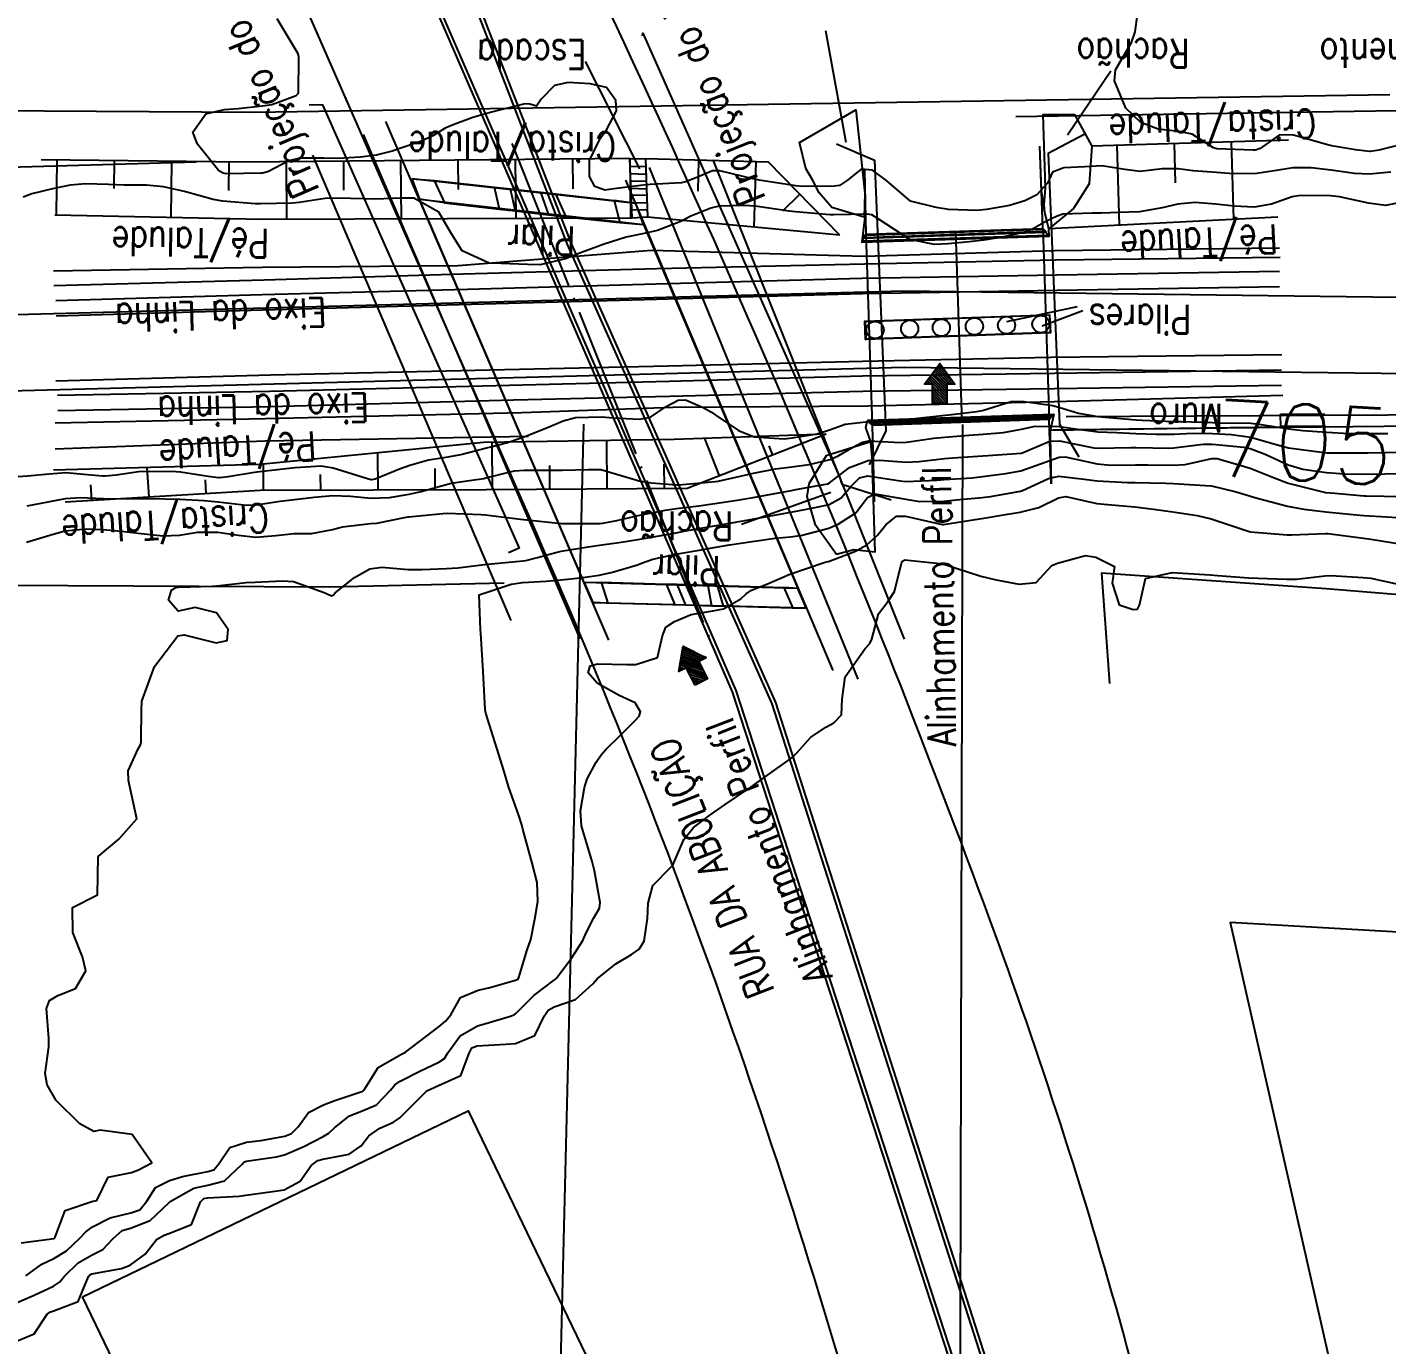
# Model space of a CAD drawing. Header units: metres. Extents: x 286371 to 293043, y 7462578 to 7466404.
# Drawn here: x 289474.2 to 289545.4, y 7464617.1 to 7464686.1 of the extents above; entities that cross this region are included whole.
import ezdxf
from ezdxf.enums import TextEntityAlignment as Align

# ---------------------------------------------------------------- set-up
doc = ezdxf.new("R2010")
doc.units = ezdxf.units.M
doc.header["$MEASUREMENT"] = 0
doc.linetypes.add('CONTINUO', pattern=[0])
doc.linetypes.add('TRACO-PONTO', pattern=[9.4, 8, -0.7, 0, -0.7])
for name, color, linetype in [('ALINHAMENTO_PERFIL', 45, 'CONTINUO'), ('BASE', 45, 'Continuous'), ('CANALETA', 151, 'Continuous'), ('Canaleta de Drenagem', 151, 'Continuous'), ('Canteiro', 45, 'Continuous'), ('Cotas', 45, 'Continuous'), ('Curvas de Nivel 1m', 11, 'Continuous'), ('Curvas de Nivel 5m', 15, 'Continuous'), ('Divisas', 45, 'Continuous'), ('Edificações', 30, 'Continuous'), ('EIXO', 45, 'Continuous'), ('ESCADA', 45, 'Continuous'), ('H_TALUDE', 45, 'Continuous'), ('LASTRO', 45, 'Continuous'), ('Linha Férrea', 20, 'Continuous'), ('PILAR', 45, 'Continuous'), ('Pontes_Viadutos_Tubos', 190, 'Continuous'), ('RACHÃO', 45, 'CONTINUO'), ('TALUDE', 45, 'Continuous'), ('TEXTO', 45, 'Continuous'), ('TRILHO', 45, 'Continuous'), ('VIADUTO', 190, 'Continuous'), ('Vias primárias', 230, 'Continuous')]:
    doc.layers.add(name, color=color, linetype=linetype)
doc.styles.add('ROMANS', font='romans', dxfattribs={"height": 0.2})
doc.styles.add('Style-STANDARD', font='STANDARD.shx')

# ---------------------------------------------------------------- blocks, each defined once
blk = doc.blocks.new('2EB1C97C104740DE18D0B4')
at = {"layer": 'H_TALUDE', "color": 32, "linetype": 'CONTINUO', "flags": 128}
for points in [[(0, 0), (0.032, -3.14)], [(-29.998, -0.081), (-30.035, -2.981)], [(-26.998, -0.119), (-27.017, -1.58)], [(-23.999, -0.157), (-24.036, -3.104)], [(-20.999, -0.195), (-21.018, -1.68)], [(-17.999, -0.183), (-17.968, -3.197)], [(-14.999, -0.153), (-14.984, -1.67)], [(-11.999, -0.122), (-11.968, -3.178)], [(-9, -0.092), (-8.984, -1.63)], [(-6, -0.061), (-5.968, -3.159)], [(-3, -0.031), (-2.984, -1.59)]]:
    blk.add_lwpolyline(points, dxfattribs=at)
blk = doc.blocks.new('AF3B4548178547DF18D0B4')
at = {"layer": 'H_TALUDE', "color": 32, "linetype": 'CONTINUO', "flags": 128}
for points in [[(-7.396, 3.917), (-7.443, 2.305)], [(-4.397, 3.83), (-4.497, 0.416)], [(-2.098, 2.144), (-3.008, 1.253)], [(0, 0), (0, 0)]]:
    blk.add_lwpolyline(points, dxfattribs=at)
blk = doc.blocks.new('49BEB5EE6D06405818D0B4')
at = {"layer": 'H_TALUDE', "color": 32, "linetype": 'CONTINUO', "flags": 128}
for points in [[(0, 0), (0, 0)], [(-17.464, -2.909), (-17.48, -0.417)], [(-11.465, -2.87), (-11.481, -0.33)], [(-5.589, -2.182), (-6.354, -0.222)], [(-2.795, -1.091), (-2.986, -0.601)], [(-23.464, -2.927), (-23.47, -0.967)], [(-35.454, -3.295), (-35.547, -1.74)], [(-29.464, -2.944), (-29.468, -1.556)], [(-26.464, -2.936), (-26.467, -2.099)], [(-20.464, -2.919), (-20.468, -1.795)], [(-14.465, -2.89), (-14.473, -1.631)], [(-8.465, -2.851), (-8.473, -1.569)], [(-38.449, -3.475), (-38.498, -2.649)], [(-32.459, -3.115), (-32.503, -2.385)]]:
    blk.add_lwpolyline(points, dxfattribs=at)
blk = doc.blocks.new('D3F765BC92B7480A18D0B4')
at = {"layer": 'H_TALUDE', "color": 32, "linetype": 'CONTINUO', "flags": 128}
for points in [[(0, 0), (0.117, -4.049)], [(-5.997, -0.174), (-5.876, -4.357)], [(-2.999, -0.087), (-2.939, -2.145)]]:
    blk.add_lwpolyline(points, dxfattribs=at)

msp = doc.modelspace()

# ---------------------------------------------------------------- hatches: boundary and pattern name
at = {"layer": 'TEXTO'}
for points in [[(289521.571, 7464666.379), (289521.576, 7464667.394), (289521.147, 7464667.396), (289521.952, 7464668.475), (289522.745, 7464667.388), (289522.315, 7464667.39), (289522.31, 7464666.375)], [(289509.136, 7464651.637), (289508.677, 7464652.542), (289508.293, 7464652.348), (289508.516, 7464653.676), (289509.719, 7464653.071), (289509.336, 7464652.877), (289509.795, 7464651.972)]]:
    msp.add_hatch(color=256, dxfattribs=at).paths.add_polyline_path(points)

# ---------------------------------------------------------------- linework, layer by layer
at = {"layer": 'ALINHAMENTO_PERFIL', "linetype": 'TRACO-PONTO', "flags": 128}
msp.add_lwpolyline([(289499.547, 7464679.99), (289510.328, 7464653.008)], dxfattribs=at)
at = {"layer": 'ALINHAMENTO_PERFIL', "linetype": 'CONTINUO'}
msp.add_polyline3d([(289523.125, 7464665.387, 709.64), (289522.789, 7464675.401, 709.591)], dxfattribs=at)
at = {"layer": 'BASE', "linetype": 'CONTINUO'}
for points in [[(289518.022, 7464670.691, 703.25), (289527.692, 7464671.027, 703.289), (289527.687, 7464671.022, 703.953)], [(289527.692, 7464671.027, 703.289), (289527.742, 7464670.086, 703.362), (289527.734, 7464670.094, 703.963)], [(289518.067, 7464669.722, 703.276), (289518.022, 7464670.691, 703.25), (289518.055, 7464670.674, 703.954)], [(289527.742, 7464670.086, 703.362), (289518.067, 7464669.722, 703.276), (289518.088, 7464669.749, 703.972)]]:
    msp.add_polyline3d(points, dxfattribs=at)
msp.add_polyline3d([(289518.055, 7464670.674, 703.954), (289527.687, 7464671.022, 703.953), (289527.734, 7464670.094, 703.963), (289518.088, 7464669.749, 703.972)], close=True, dxfattribs=at)
for centre in [(289525.446, 7464670.476), (289527.238, 7464670.532), (289518.561, 7464670.229), (289520.373, 7464670.29), (289522.033, 7464670.352), (289523.762, 7464670.418)]:
    msp.add_circle(centre, 0.45, dxfattribs=at)
at = {"layer": 'CANALETA', "linetype": 'CONTINUO'}
for points in [[(289539.791, 7464665.829, 703.371), (289542.079, 7464665.845, 703.371)], [(289539.814, 7464665.152, 703.321), (289539.791, 7464665.829, 703.371)], [(289539.823, 7464665.798, 703.371), (289542.112, 7464665.813, 703.371)], [(289539.85, 7464665.194, 703.371), (289542.139, 7464665.21, 703.371)]]:
    msp.add_polyline3d(points, dxfattribs=at)
at = {"layer": 'Canaleta de Drenagem'}
for points in [[(289644.889, 7464670.076), (289632.167, 7464673.188), (289628.393, 7464673.474), (289624.593, 7464670.379), (289623.339, 7464667.985), (289622.257, 7464660.329), (289622.186, 7464660.179), (289595.467, 7464663.369, -0.130756), (289594.176, 7464663.883, 0.14564), (289593.02, 7464664.304), (289571.254, 7464665.576), (289548.768, 7464665.794), (289528.567, 7464665.675)], [(289528.748, 7464665.011), (289548.507, 7464665.225), (289556.796, 7464665.405), (289574.675, 7464664.894), (289593.229, 7464663.629, -0.84533), (289593.363, 7464662.286), (289576.393, 7464659.166), (289566.73, 7464655.181)]]:
    msp.add_lwpolyline(points, format="xyb", dxfattribs=at)
at = {"layer": 'Canteiro'}
msp.add_lwpolyline([(289539.486, 7464548.75), (289540.504, 7464540.467), (289541.368, 7464534.83, -0.20375), (289540.895, 7464532.809, -0.269233), (289537.618, 7464532.348), (289539.452, 7464538.976, 0.056874), (289538.056, 7464552.379), (289534.037, 7464570.572), (289529.645, 7464590.005), (289526.812, 7464601.99), (289525.369, 7464608.031), (289511.285, 7464651.352), (289488.38, 7464704.113), (289474.684, 7464746.305, 0.141013), (289498.185, 7464739.905, -0.494874), (289498.196, 7464738.59, 0.212839), (289490.598, 7464705.313), (289502.441, 7464674.708), (289513.156, 7464650.651), (289526.748, 7464608.227), (289531.289, 7464588.844)], format="xyb", close=True, dxfattribs=at)
at = {"layer": 'Curvas de Nivel 1m', "flags": 128}
for points, elevation in [([(289546.131, 7464679.938), (289544.945, 7464679.637), (289544.507, 7464679.58), (289544.443, 7464679.58), (289543.717, 7464679.655), (289542.457, 7464679.868), (289542.201, 7464679.936), (289540.465, 7464680.432), (289539.738, 7464680.442), (289538.718, 7464679.73), (289538.527, 7464679.659), (289538.453, 7464679.647), (289538.365, 7464679.649), (289536.453, 7464679.714), (289536.409, 7464679.721), (289536.272, 7464679.768), (289535.157, 7464680.483), (289534.466, 7464680.625), (289533.385, 7464680.733), (289532.473, 7464681.093), (289531.694, 7464681.846), (289531.088, 7464683.273), (289531.142, 7464683.855), (289531.988, 7464685.287), (289532.17, 7464685.832), (289532.421, 7464687.677)], 706), ([(289546.404, 7464676.972), (289545.28, 7464676.753), (289544.402, 7464676.864), (289542.869, 7464677.206), (289542.408, 7464677.257), (289540.838, 7464677.267), (289540.406, 7464677.191), (289539.309, 7464676.818), (289538.403, 7464676.666), (289537.363, 7464676.71), (289536.41, 7464676.823), (289535.305, 7464676.897), (289534.409, 7464676.816), (289533.601, 7464676.622), (289532.403, 7464676.418), (289531.854, 7464676.391), (289530.401, 7464676.343), (289529.932, 7464676.34), (289528.4, 7464676.285), (289528.103, 7464676.194), (289527.506, 7464675.908), (289526.797, 7464675.509), (289526.385, 7464675.345), (289525.234, 7464675.089), (289524.379, 7464674.949), (289523.507, 7464674.838), (289522.375, 7464674.737), (289521.674, 7464674.696), (289520.378, 7464674.97), (289518.72, 7464676.04), (289518.397, 7464676.264), (289518.147, 7464676.299), (289516.397, 7464676.254), (289516.214, 7464676.26), (289514.399, 7464676.412), (289514.054, 7464676.454), (289512.402, 7464676.687), (289511.796, 7464676.751), (289510.402, 7464676.703), (289509.968, 7464676.604), (289508.918, 7464676.187), (289508.575, 7464676.008), (289508.39, 7464675.913), (289507.163, 7464675.432), (289506.38, 7464675.264), (289505.531, 7464675.083), (289504.371, 7464674.722), (289503.184, 7464674.278), (289502.359, 7464673.956), (289501.025, 7464673.643), (289500.354, 7464673.658), (289498.983, 7464673.717), (289498.355, 7464673.73), (289496.95, 7464674.376), (289496.377, 7464675.264), (289495.726, 7464676.394), (289494.405, 7464677.128), (289493.703, 7464677.127), (289492.404, 7464677.075), (289491.77, 7464677.088), (289490.404, 7464677.132), (289489.776, 7464677.111), (289488.4, 7464676.908), (289488.04, 7464676.869), (289486.399, 7464676.837), (289486.103, 7464676.835), (289484.402, 7464676.966), (289483.909, 7464677.066), (289482.412, 7464677.476), (289481.298, 7464677.73), (289480.422, 7464677.816), (289479.252, 7464677.811), (289478.422, 7464677.848), (289477.217, 7464677.877), (289476.421, 7464677.806), (289475.5, 7464677.616), (289474.414, 7464677.356), (289473.956, 7464677.176)], 704), ([(289472.46, 7464662.47), (289474.182, 7464662.599), (289475.315, 7464662.702), (289476.185, 7464662.762), (289477.318, 7464662.667), (289478.125, 7464662.598), (289478.183, 7464662.595), (289478.241, 7464662.596), (289478.823, 7464662.645), (289479.993, 7464662.821), (289480.187, 7464662.832), (289481.971, 7464662.814), (289482.187, 7464662.796), (289483.651, 7464662.572), (289484.183, 7464662.512), (289484.236, 7464662.511), (289484.686, 7464662.557), (289485.962, 7464662.764), (289486.188, 7464662.796), (289487.729, 7464662.973), (289488.192, 7464663.029), (289489.558, 7464663.12), (289490.192, 7464663.012), (289491.985, 7464662.447), (289492.183, 7464662.398), (289492.228, 7464662.399), (289492.378, 7464662.442), (289493.659, 7464662.956), (289494.195, 7464663.144), (289495.176, 7464663.423), (289496.202, 7464663.595), (289496.87, 7464663.709), (289498.21, 7464664.064), (289498.442, 7464664.119), (289499.312, 7464664.338), (289499.976, 7464664.569), (289500.219, 7464664.649), (289501.418, 7464665.115), (289502.232, 7464665.477), (289502.867, 7464665.652), (289504.235, 7464665.676), (289504.866, 7464665.624), (289506.234, 7464665.567), (289506.795, 7464665.667), (289507.623, 7464666.214), (289508.249, 7464666.558), (289508.633, 7464666.58), (289509.556, 7464666.178), (289509.988, 7464665.917), (289510.238, 7464665.75), (289511.406, 7464664.967), (289512.222, 7464664.633), (289513.801, 7464664.53), (289514.221, 7464664.576), (289515.524, 7464664.785), (289516.228, 7464665.014), (289516.993, 7464665.299), (289518.232, 7464665.445), (289518.82, 7464665.448), (289520.235, 7464665.557), (289520.644, 7464665.601), (289522.231, 7464665.767), (289522.43, 7464665.783), (289523.88, 7464665.96), (289524.173, 7464666.017), (289524.235, 7464666.039), (289525.693, 7464666.482), (289526.243, 7464666.506), (289527.869, 7464666.271), (289528.238, 7464666.177), (289529.216, 7464665.88), (289530.232, 7464665.695), (289530.414, 7464665.679), (289532.229, 7464665.53), (289532.546, 7464665.513), (289534.229, 7464665.443), (289534.589, 7464665.439), (289536.228, 7464665.38), (289536.625, 7464665.371), (289538.228, 7464665.35), (289538.665, 7464665.3), (289540.224, 7464665.052), (289540.953, 7464664.974), (289542.222, 7464664.874), (289543.377, 7464664.817), (289544.221, 7464664.807), (289545.401, 7464664.81)], 704), ([(289474.13, 7464659.124), (289475.354, 7464659.488), (289476.139, 7464659.708), (289477.281, 7464659.811), (289478.141, 7464659.782), (289479.081, 7464659.7), (289480.138, 7464659.582), (289481.295, 7464659.448), (289482.137, 7464659.48), (289483.076, 7464659.644), (289484.14, 7464659.639), (289485.208, 7464659.478), (289486.137, 7464659.387), (289487.182, 7464659.475), (289488.14, 7464659.57), (289489.049, 7464659.582), (289490.144, 7464659.782), (289490.682, 7464659.93), (289492.149, 7464660.089), (289492.47, 7464660.119), (289493.915, 7464660.418), (289494.122, 7464660.447), (289494.155, 7464660.449), (289495.923, 7464660.623), (289496.158, 7464660.632), (289497.942, 7464660.573), (289498.157, 7464660.559), (289499.997, 7464660.327), (289500.154, 7464660.304), (289500.173, 7464660.305), (289502.151, 7464660.101), (289502.347, 7464660.095), (289504.152, 7464660.101), (289504.302, 7464660.112), (289505.037, 7464660.251), (289505.928, 7464660.467), (289506.158, 7464660.522), (289507.575, 7464660.801), (289508.164, 7464660.884), (289509.325, 7464661.029), (289510.169, 7464661.144), (289511.34, 7464661.32), (289512.171, 7464661.466), (289512.732, 7464661.567), (289514.179, 7464661.832), (289514.406, 7464661.874), (289515.578, 7464662.083), (289516.079, 7464662.173), (289516.177, 7464662.226), (289517.228, 7464663.024), (289518.194, 7464663.4), (289518.813, 7464663.417), (289520.193, 7464663.31), (289520.861, 7464663.337), (289522.197, 7464663.496), (289522.638, 7464663.538), (289524.199, 7464663.639), (289524.49, 7464663.66), (289526.202, 7464663.778), (289526.318, 7464663.807), (289526.555, 7464663.919), (289527.709, 7464664.405), (289528.212, 7464664.422), (289530.016, 7464664.058), (289530.207, 7464664.04), (289531.974, 7464664.072), (289532.208, 7464664.071), (289533.97, 7464664.046), (289534.208, 7464664.062), (289535.744, 7464664.249), (289536.211, 7464664.247), (289537.868, 7464664.091), (289538.208, 7464664.03), (289538.987, 7464663.733), (289540.196, 7464663.164), (289540.954, 7464662.942), (289542.19, 7464662.772), (289543.161, 7464662.698), (289544.189, 7464662.684), (289545.25, 7464662.694), (289546.19, 7464662.708)], 706), ([(289473.848, 7464622.442), (289475.574, 7464622.666), (289475.593, 7464622.675), (289475.607, 7464622.694), (289476.152, 7464624.13), (289477.603, 7464624.62), (289477.644, 7464624.623), (289477.821, 7464624.661), (289478.408, 7464625.867), (289479.626, 7464626.119), (289480.001, 7464626.257), (289480.691, 7464626.619), (289479.656, 7464628.117), (289477.982, 7464628.337), (289477.658, 7464628.274), (289476.931, 7464628.675), (289475.682, 7464629.895), (289475.209, 7464630.702), (289475.107, 7464631.299), (289475.294, 7464632.701), (289475.3, 7464633.132), (289475.184, 7464634.703), (289475.328, 7464635.133), (289475.764, 7464635.389), (289476.703, 7464635.748), (289477.24, 7464636.673), (289477.068, 7464637.406), (289476.551, 7464638.683), (289476.531, 7464639.993), (289477.854, 7464640.664), (289477.884, 7464642.664), (289478.969, 7464643.577), (289479.914, 7464644.634), (289479.476, 7464646.641), (289479.447, 7464647.146), (289479.969, 7464648.301), (289480.097, 7464648.507), (289480.133, 7464648.632), (289480.159, 7464650.474), (289480.161, 7464650.632), (289480.175, 7464650.8), (289480.83, 7464652.619), (289482.058, 7464654.216), (289482.384, 7464654.265), (289484.053, 7464653.848), (289484.646, 7464653.965), (289484.698, 7464654.555), (289484.077, 7464655.415), (289482.97, 7464655.692), (289482.078, 7464655.502), (289481.557, 7464656.076), (289481.719, 7464656.6), (289481.95, 7464656.743), (289482.097, 7464656.759), (289483.856, 7464656.809), (289484.098, 7464656.84), (289485.627, 7464657.016), (289486.101, 7464657.023), (289487.516, 7464657.1), (289488.103, 7464657.069), (289489.715, 7464656.48), (289490.092, 7464656.308), (289490.201, 7464656.365), (289490.297, 7464656.471), (289491.297, 7464657.266), (289492.113, 7464657.729), (289492.744, 7464657.805), (289494.113, 7464657.686), (289494.822, 7464657.695), (289496.114, 7464657.734), (289496.715, 7464657.776), (289498.118, 7464657.946), (289498.476, 7464657.992), (289500.121, 7464658.15), (289500.276, 7464658.168), (289500.884, 7464658.313), (289501.844, 7464658.583), (289502.129, 7464658.641), (289503.533, 7464658.874), (289504.134, 7464658.955), (289505.268, 7464659.117), (289506.139, 7464659.26), (289506.959, 7464659.401), (289508.142, 7464659.617), (289508.637, 7464659.705), (289510.15, 7464659.978), (289511.149, 7464660.154), (289512.148, 7464660.33), (289513.661, 7464660.604), (289514.156, 7464660.696), (289515.338, 7464660.91), (289516.159, 7464661.094), (289516.794, 7464661.436), (289517.309, 7464662.057), (289517.751, 7464662.483), (289518.182, 7464662.596), (289519.868, 7464662.329), (289520.178, 7464662.298), (289521.797, 7464662.373), (289522.18, 7464662.398), (289523.649, 7464662.495), (289524.183, 7464662.549), (289525.406, 7464662.715), (289526.188, 7464662.863), (289526.977, 7464663.128), (289528.199, 7464663.575), (289528.511, 7464663.579), (289530.194, 7464663.214), (289530.898, 7464663.149), (289532.194, 7464663.17), (289532.846, 7464663.173), (289534.194, 7464663.146), (289534.803, 7464663.187), (289536.2, 7464663.5), (289536.472, 7464663.498), (289538.193, 7464662.986), (289539.413, 7464662.499), (289540.181, 7464662.209), (289542.139, 7464661.721), (289542.175, 7464661.718), (289542.636, 7464661.678), (289544.173, 7464661.552), (289544.277, 7464661.548), (289546.172, 7464661.507)], 707), ([(289474.09, 7464620.716), (289474.935, 7464621.322), (289475.558, 7464621.625), (289476.222, 7464622.027), (289476.916, 7464622.674), (289477.23, 7464623.019), (289477.583, 7464623.279), (289478.503, 7464623.738), (289479.595, 7464624), (289480.058, 7464624.167), (289480.434, 7464624.622), (289480.891, 7464625.339), (289481.621, 7464625.706), (289482.305, 7464625.913), (289483.628, 7464626.179), (289483.933, 7464626.267), (289484.199, 7464626.566), (289484.778, 7464627.427), (289485.652, 7464627.71), (289486.396, 7464627.791), (289487.657, 7464628.028), (289488.004, 7464628.164), (289488.363, 7464628.504), (289488.904, 7464629.268), (289489.682, 7464629.664), (289490.278, 7464629.883), (289491.693, 7464630.359), (289491.757, 7464630.389), (289491.807, 7464630.453), (289492.537, 7464631.617), (289493.722, 7464632.296), (289493.974, 7464632.419), (289495.745, 7464633.77), (289496.077, 7464634.051), (289496.344, 7464634.376), (289496.858, 7464635.278), (289497.774, 7464635.661), (289498.334, 7464635.787), (289499.782, 7464636.201), (289499.86, 7464636.246), (289499.912, 7464636.323), (289500.34, 7464637.783), (289500.542, 7464638.314), (289500.754, 7464639.387), (289500.907, 7464640.309), (289500.872, 7464641.296), (289500.598, 7464642.314), (289500.121, 7464644.101), (289500.061, 7464644.322), (289499.911, 7464644.805), (289499.363, 7464646.333), (289499.124, 7464647.16), (289498.751, 7464648.343), (289498.181, 7464650.162), (289498.145, 7464650.352), (289498.034, 7464652.354), (289497.913, 7464654.357), (289497.897, 7464654.526), (289497.829, 7464656.358), (289498.017, 7464656.434), (289498.096, 7464656.454), (289499.507, 7464656.929), (289500.104, 7464657.015), (289501.333, 7464657.078), (289502.107, 7464657.142), (289503.131, 7464657.257), (289504.111, 7464657.4), (289504.819, 7464657.545), (289506.118, 7464657.939), (289506.328, 7464658.023), (289506.916, 7464658.223), (289507.884, 7464658.442), (289508.12, 7464658.487), (289509.565, 7464658.743), (289510.127, 7464658.843), (289510.941, 7464658.973), (289512.129, 7464659.15), (289513.333, 7464659.322), (289514.133, 7464659.395), (289514.747, 7464659.483), (289516.141, 7464659.851), (289516.299, 7464659.915), (289516.621, 7464660.067), (289517.548, 7464660.658), (289518.165, 7464661.461), (289518.549, 7464661.658), (289520.164, 7464661.374), (289520.911, 7464661.255), (289522.163, 7464661.273), (289522.806, 7464661.333), (289524.167, 7464661.453), (289524.603, 7464661.512), (289526.172, 7464661.789), (289526.275, 7464661.821), (289526.478, 7464661.92), (289527.633, 7464662.452), (289528.184, 7464662.567), (289529.648, 7464662.406), (289530.181, 7464662.33), (289531.778, 7464662.242), (289532.18, 7464662.238), (289533.784, 7464662.207), (289534.18, 7464662.188), (289535.864, 7464662.094), (289536.178, 7464662.066), (289537.472, 7464661.755), (289538.171, 7464661.547), (289538.444, 7464661.466), (289540.163, 7464660.998), (289541.009, 7464660.854), (289542.159, 7464660.71), (289543.231, 7464660.595), (289544.157, 7464660.519), (289545.353, 7464660.44), (289546.156, 7464660.399)], 708), ([(289473.522, 7464619.268), (289474.54, 7464619.699), (289475.536, 7464620.168), (289475.857, 7464620.372), (289476.121, 7464620.686), (289476.84, 7464621.39), (289477.561, 7464621.804), (289478.131, 7464622.091), (289478.649, 7464622.648), (289479.147, 7464623.075), (289479.583, 7464623.212), (289480.603, 7464623.605), (289481.603, 7464624.554), (289481.627, 7464624.581), (289481.655, 7464624.604), (289482.897, 7464625.303), (289483.617, 7464625.465), (289484.498, 7464625.685), (289485.415, 7464626.548), (289485.515, 7464626.667), (289485.637, 7464626.713), (289487.221, 7464626.94), (289487.642, 7464627.041), (289488.659, 7464627.489), (289489.657, 7464628.011), (289489.958, 7464628.181), (289490.279, 7464628.475), (289491.049, 7464629.088), (289491.677, 7464629.328), (289492.463, 7464629.662), (289493.193, 7464630.432), (289493.414, 7464630.713), (289493.701, 7464630.902), (289494.724, 7464631.419), (289495.717, 7464631.899), (289496.017, 7464632.082), (289496.194, 7464632.377), (289496.833, 7464633.272), (289497.746, 7464633.79), (289498.182, 7464633.914), (289499.532, 7464634.328), (289499.689, 7464634.392), (289499.756, 7464634.443), (289500.7, 7464635.381), (289501.783, 7464636.211), (289501.836, 7464636.241), (289501.886, 7464636.293), (289502.696, 7464637.386), (289503.252, 7464638.273), (289503.431, 7464638.659), (289503.832, 7464639.444), (289504.134, 7464639.965), (289504.168, 7464640.26), (289503.869, 7464641.915), (289503.784, 7464642.266), (289503.74, 7464642.403), (289503.197, 7464644.275), (289503.133, 7464645.059), (289503.352, 7464646.273), (289503.486, 7464646.726), (289503.954, 7464647.602), (289504.227, 7464647.994), (289504.455, 7464648.257), (289505.218, 7464649.003), (289505.987, 7464649.766), (289506.216, 7464650.006), (289506.282, 7464650.23), (289506.001, 7464650.71), (289505.167, 7464651.087), (289504.016, 7464651.731), (289503.532, 7464652.272), (289503.648, 7464652.652), (289504.031, 7464652.751), (289505.558, 7464652.715), (289506.031, 7464652.708), (289507.166, 7464653.088), (289507.438, 7464654.214), (289507.602, 7464654.67), (289508.066, 7464654.969), (289508.933, 7464655.33), (289510.074, 7464655.526), (289510.619, 7464655.623), (289511.53, 7464656.153), (289511.815, 7464656.422), (289512.091, 7464656.609), (289512.892, 7464656.925), (289514.104, 7464657.446), (289515.942, 7464658.077), (289516.088, 7464658.101), (289516.115, 7464658.112), (289517.529, 7464658.648), (289518.128, 7464658.986), (289518.69, 7464659.482), (289519.128, 7464660.03), (289519.69, 7464660.483), (289520.151, 7464660.479), (289522.08, 7464660.051), (289522.145, 7464660.049), (289523.807, 7464660.302), (289524.15, 7464660.354), (289525.502, 7464660.586), (289526.155, 7464660.684), (289527.137, 7464660.932), (289528.167, 7464661.448), (289528.554, 7464661.503), (289530.163, 7464661.149), (289530.942, 7464661.073), (289532.161, 7464660.978), (289533.138, 7464660.841), (289534.158, 7464660.703), (289535.431, 7464660.509), (289536.153, 7464660.338), (289537.945, 7464659.747), (289538.143, 7464659.677), (289538.226, 7464659.66), (289540.141, 7464659.495), (289540.357, 7464659.495), (289542.142, 7464659.568), (289542.26, 7464659.565), (289544.139, 7464659.323), (289544.516, 7464659.272), (289546.135, 7464659.023)], 709)]:
    msp.add_lwpolyline(points, dxfattribs=dict(at, elevation=elevation))
at = {"layer": 'Curvas de Nivel 5m', "flags": 128}
for points, elevation in [([(289545.562, 7464678.492), (289544.425, 7464678.39), (289543.662, 7464678.424), (289542.433, 7464678.602), (289541.398, 7464678.726), (289540.434, 7464678.721), (289539.576, 7464678.572), (289538.434, 7464678.401), (289537.096, 7464678.423), (289536.435, 7464678.468), (289535.213, 7464678.566), (289534.437, 7464678.669), (289533.595, 7464678.659), (289532.435, 7464678.533), (289531.645, 7464678.637), (289530.439, 7464678.829), (289529.546, 7464678.769), (289528.436, 7464678.716), (289527.852, 7464678.484), (289527.587, 7464677.907), (289527.034, 7464677.296), (289526.41, 7464676.987), (289525.606, 7464676.737), (289524.403, 7464676.538), (289523.88, 7464676.484), (289522.402, 7464676.539), (289521.766, 7464676.632), (289520.408, 7464676.967), (289519.178, 7464678.033), (289518.432, 7464678.592), (289517.837, 7464678.649), (289517.109, 7464678.064), (289516.69, 7464677.8), (289516.419, 7464677.754), (289514.779, 7464677.738), (289514.419, 7464677.767), (289512.49, 7464678.067), (289512.423, 7464678.081), (289512.152, 7464678.139), (289510.43, 7464678.56), (289510.04, 7464678.56), (289509.148, 7464678.184), (289508.636, 7464677.976), (289508.42, 7464677.934), (289506.792, 7464677.845), (289506.418, 7464677.818), (289505.019, 7464677.642), (289504.413, 7464677.546), (289503.886, 7464677.735), (289503.614, 7464678.267), (289503.604, 7464679.1), (289504.159, 7464680.259), (289504.293, 7464680.42), (289504.46, 7464680.631), (289505.016, 7464681.706), (289504.982, 7464682.247), (289504.494, 7464682.93), (289503.648, 7464683.116), (289502.498, 7464683.181), (289501.769, 7464683.021), (289501.077, 7464682.306), (289500.836, 7464681.952), (289500.48, 7464682.056), (289500.231, 7464682.07), (289498.473, 7464681.625), (289497.494, 7464681.344), (289496.463, 7464680.973), (289496.06, 7464680.791), (289495.406, 7464680.4), (289494.765, 7464680.094), (289494.448, 7464679.985), (289493.278, 7464679.595), (289492.438, 7464679.385), (289491.615, 7464679.278), (289490.435, 7464679.202), (289489.698, 7464679.223), (289488.435, 7464679.23), (289487.859, 7464679.09), (289486.8, 7464678.529), (289486.512, 7464678.444), (289486.423, 7464678.436), (289484.586, 7464678.407), (289484.431, 7464678.433), (289484.206, 7464678.568), (289483.089, 7464679.95), (289482.837, 7464680.589), (289483.513, 7464681.544), (289484.482, 7464681.766), (289485.212, 7464681.824), (289486.485, 7464681.959), (289486.98, 7464682.032), (289488.252, 7464682.508), (289488.368, 7464682.634), (289488.395, 7464684.506), (289488.355, 7464684.679), (289487.259, 7464686.524)], 705), ([(289474.159, 7464661.023), (289474.527, 7464661.084), (289476.165, 7464661.408), (289476.936, 7464661.45), (289478.165, 7464661.403), (289479.413, 7464661.389), (289480.166, 7464661.399), (289481.379, 7464661.393), (289482.166, 7464661.372), (289483.44, 7464661.301), (289484.164, 7464661.225), (289485.644, 7464661.06), (289486.162, 7464661.073), (289487.411, 7464661.27), (289488.167, 7464661.362), (289489.19, 7464661.468), (289490.17, 7464661.563), (289491.095, 7464661.536), (289492.169, 7464661.426), (289493.143, 7464661.457), (289494.172, 7464661.637), (289494.803, 7464661.777), (289496.181, 7464662.164), (289496.357, 7464662.207), (289497.452, 7464662.365), (289498.082, 7464662.46), (289498.186, 7464662.48), (289499.677, 7464662.847), (289500.193, 7464662.897), (289501.61, 7464662.886), (289502.193, 7464662.884), (289503.546, 7464662.921), (289504.194, 7464662.923), (289506.043, 7464662.379), (289506.186, 7464662.332), (289506.844, 7464662.225), (289508.183, 7464662.126), (289508.261, 7464662.125), (289509.076, 7464662.191), (289510.186, 7464662.3), (289510.337, 7464662.322), (289512.193, 7464662.739), (289513.353, 7464662.961), (289514.199, 7464663.068), (289515.102, 7464663.185), (289516.202, 7464663.447), (289516.632, 7464663.641), (289517.345, 7464664.057), (289517.896, 7464664.363), (289518.212, 7464664.419), (289519.894, 7464664.335), (289520.211, 7464664.35), (289521.644, 7464664.564), (289522.214, 7464664.624), (289523.464, 7464664.717), (289524.216, 7464664.777), (289525.289, 7464664.867), (289526.221, 7464665.043), (289526.951, 7464665.186), (289528.223, 7464665.174), (289529.057, 7464665.047), (289530.22, 7464664.9), (289531.214, 7464664.855), (289532.219, 7464664.813), (289533.265, 7464664.772), (289534.219, 7464664.778), (289535.184, 7464664.825), (289536.22, 7464664.807), (289537.229, 7464664.749), (289538.217, 7464664.622), (289539.752, 7464664.18), (289540.209, 7464664.059), (289542.076, 7464663.816), (289542.206, 7464663.803), (289542.323, 7464663.8), (289544.206, 7464663.804), (289544.36, 7464663.805), (289546.207, 7464663.825)], 705), ([(289473.492, 7464617.235), (289474.527, 7464617.681), (289475.217, 7464618.699), (289475.391, 7464618.821), (289475.516, 7464618.854), (289476.835, 7464619.365), (289477.374, 7464620.667), (289477.442, 7464620.77), (289477.546, 7464620.814), (289479.097, 7464621.095), (289479.554, 7464621.276), (289480.338, 7464621.847), (289480.94, 7464622.614), (289481.34, 7464622.846), (289481.579, 7464622.92), (289482.767, 7464623.406), (289483.241, 7464624.58), (289483.423, 7464624.761), (289483.607, 7464624.797), (289485.272, 7464624.887), (289485.61, 7464624.935), (289487.012, 7464625.124), (289487.615, 7464625.219), (289488.457, 7464625.666), (289489.036, 7464626.493), (289489.378, 7464626.748), (289489.639, 7464626.825), (289491.027, 7464627.08), (289491.65, 7464627.516), (289492.061, 7464628.045), (289492.636, 7464628.44), (289493.338, 7464628.76), (289493.672, 7464628.986), (289495.098, 7464630.396), (289495.698, 7464630.672), (289496.877, 7464631.196), (289497.306, 7464632.361), (289497.448, 7464632.639), (289497.73, 7464632.758), (289499.223, 7464632.84), (289499.732, 7464632.88), (289500.754, 7464633.294), (289501.238, 7464634.302), (289501.438, 7464634.62), (289501.761, 7464634.79), (289502.87, 7464635.176), (289503.78, 7464635.993), (289503.901, 7464636.144), (289504.018, 7464636.261), (289504.991, 7464637.051), (289505.804, 7464637.537), (289506.217, 7464637.82), (289506.472, 7464638.225), (289506.64, 7464639.414), (289506.674, 7464640.222), (289506.925, 7464641.152), (289507.873, 7464642.113), (289507.925, 7464642.152), (289507.968, 7464642.203), (289508.54, 7464643.55), (289509.062, 7464644.187), (289509.539, 7464644.551), (289509.914, 7464644.819), (289510.707, 7464645.378), (289511.84, 7464646.146), (289511.898, 7464646.182), (289511.935, 7464646.211), (289513.058, 7464647.017), (289513.957, 7464647.663), (289514.219, 7464647.852), (289514.49, 7464648.107), (289515.186, 7464648.886), (289515.984, 7464649.429), (289516.4, 7464649.666), (289516.811, 7464650.072), (289516.836, 7464650.897), (289516.992, 7464652.065), (289518.047, 7464653.552), (289518.284, 7464653.807), (289518.391, 7464654.039), (289518.733, 7464655.375), (289519.245, 7464656.027), (289519.581, 7464656.532), (289519.938, 7464658.017), (289519.999, 7464658.132), (289520.117, 7464658.202), (289522.114, 7464657.984), (289524.105, 7464657.336), (289524.903, 7464657.141), (289526.099, 7464656.924), (289527.001, 7464657.011), (289527.809, 7464657.899), (289528.017, 7464657.994), (289528.116, 7464658.029), (289529.576, 7464658.419), (289530.121, 7464658.337), (289531.099, 7464657.85), (289530.975, 7464656.977), (289531.336, 7464655.846), (289532.08, 7464655.59), (289532.296, 7464655.616), (289532.406, 7464655.83), (289532.717, 7464657.214), (289534.11, 7464657.539), (289534.389, 7464657.521), (289536.109, 7464657.406), (289536.504, 7464657.373), (289538.107, 7464657.26), (289538.611, 7464657.232), (289540.106, 7464657.177), (289540.628, 7464657.185), (289542.109, 7464657.354), (289542.423, 7464657.366), (289544.108, 7464657.276), (289544.526, 7464657.23), (289546.103, 7464656.893)], 710)]:
    msp.add_lwpolyline(points, dxfattribs=dict(at, elevation=elevation))
at = {"layer": 'Divisas'}
for points in [[(289525.938, 7464681.409), (289552.504, 7464681.832), (289572.284, 7464681.144), (289587.928, 7464681.719), (289602.087, 7464679.502), (289618.639, 7464677.461), (289641.435, 7464672.054), (289662.125, 7464666.091), (289684.444, 7464660.032)], [(289483.014, 7464679.019), (289472.559, 7464678.716), (289472.532, 7464680.447), (289465.405, 7464680.016), (289439.606, 7464679.268), (289412.366, 7464678.43), (289382.016, 7464677.946), (289363.417, 7464677.72), (289341.478, 7464679.005), (289329.379, 7464679.945), (289330.937, 7464676.87)], [(289499.141, 7464656.969), (289489.995, 7464656.76), (289469.456, 7464656.865), (289450.935, 7464656.386), (289426.148, 7464656.907), (289396.755, 7464658.107), (289380.28, 7464658.629), (289356.289, 7464660.741), (289340.54, 7464661.471), (289345.996, 7464650.007)], [(289664.5, 7464640.882), (289636.297, 7464646.669), (289614.592, 7464649.34), (289594.675, 7464652.012), (289575.889, 7464653.913), (289557.108, 7464655.451), (289542.186, 7464656.68), (289530.421, 7464657.502), (289530.831, 7464651.715)]]:
    msp.add_lwpolyline(points, dxfattribs=at)
at = {"layer": 'Edificações'}
for points in [[(289543.62, 7464610.647), (289560.076, 7464614.238), (289554.935, 7464637.799), (289558.898, 7464638.457), (289557.466, 7464644.975), (289549.948, 7464643.544), (289550.823, 7464638.417), (289537.156, 7464639.212)], [(289477.056, 7464619.608), (289497.263, 7464629.35), (289515.477, 7464591.572), (289495.27, 7464581.83)]]:
    msp.add_lwpolyline(points, close=True, dxfattribs=at)
at = {"layer": 'EIXO', "linetype": 'CONTINUO'}
for points in [[(289539.731, 7464673.284, 703.324), (289528.078, 7464673.09, 703.298), (289517.874, 7464672.916, 703.331), (289507.101, 7464672.622, 703.342), (289497.214, 7464672.354, 703.345), (289486.47, 7464672.062, 703.349), (289475.664, 7464671.756, 703.375)], [(289539.832, 7464668.122, 703.304), (289527.938, 7464667.954, 703.304), (289517.902, 7464667.808, 703.304), (289507.787, 7464667.537, 703.313), (289499.397, 7464667.327, 703.304), (289486.872, 7464667.012, 703.29), (289475.753, 7464666.804, 703.328)]]:
    msp.add_polyline3d(points, dxfattribs=at)
at = {"layer": 'ESCADA', "linetype": 'CONTINUO'}
msp.add_polyline3d([(289506.644, 7464676.129, 703.461), (289505.834, 7464676.074, 703.469), (289505.719, 7464679.214, 704.949), (289506.538, 7464679.196, 704.945)], close=True, dxfattribs=at)
for points in [[(289505.734, 7464678.81, 0), (289506.552, 7464678.789, 0)], [(289505.748, 7464678.412, 0), (289506.566, 7464678.391, 0)], [(289505.762, 7464678.045, 0), (289506.578, 7464678.024, 0)], [(289505.776, 7464677.647, 0), (289506.592, 7464677.626, 0)], [(289505.789, 7464677.304, 0), (289506.604, 7464677.283, 0)], [(289505.804, 7464676.906, 0), (289506.617, 7464676.885, 0)], [(289505.817, 7464676.539, 0), (289506.63, 7464676.518, 0)]]:
    msp.add_polyline3d(points, dxfattribs=at)
at = {"layer": 'H_TALUDE', "linetype": 'CONTINUO'}
msp.add_polyline3d([(289517.982, 7464676.137, 704.495), (289516.294, 7464676.637, 704.705), (289515.625, 7464677.416, 705.173), (289515.285, 7464678.087, 705.652), (289514.929, 7464678.684, 705.711), (289514.598, 7464680.037, 706.411), (289517.552, 7464681.753, 705.572), (289518.017, 7464677.392, 707.629)], close=True, dxfattribs=at)
at = {"layer": 'LASTRO', "linetype": 'CONTINUO'}
for points in [[(289539.741, 7464674.504, 703.458), (289527.962, 7464674.368, 703.342), (289517.978, 7464674.071, 703.411), (289506.856, 7464674.392, 703.287), (289496.738, 7464673.589, 703.224), (289486.475, 7464673.495, 703.329), (289475.546, 7464673.306, 703.401)], [(289539.914, 7464666.793, 703.307), (289527.96, 7464666.474, 703.329), (289518.19, 7464666.239, 703.298), (289507.979, 7464666.166, 703.3), (289500.071, 7464665.883, 703.281), (289486.628, 7464665.584, 703.286), (289475.633, 7464665.358, 703.334)], [(289500.414, 7464664.646, 703.102), (289486.625, 7464664.414, 702.965), (289475.637, 7464663.993, 703.398)], [(289540.015, 7464665.134, 704.582), (289539.952, 7464665.137, 705.909), (289527.729, 7464664.965, 705.915)], [(289527.887, 7464664.993, 704.072), (289539.814, 7464665.152, 703.321)]]:
    msp.add_polyline3d(points, dxfattribs=at)
at = {"layer": 'Linha Férrea'}
for points in [[(289231.773, 7464697.964), (289245.618, 7464693.202), (289261.441, 7464688.13), (289271.165, 7464685.31), (289293.742, 7464679.91), (289324.362, 7464675.263), (289363.059, 7464671.387), (289433.625, 7464669.973), (289520.059, 7464672.272), (289584.125, 7464671.458), (289618.996, 7464668.084), (289632.42, 7464665.769), (289660.076, 7464659.292)], [(289659.005, 7464655.435), (289631.623, 7464661.847), (289618.463, 7464664.117), (289583.906, 7464667.461), (289520.087, 7464668.271), (289433.638, 7464665.972), (289362.819, 7464667.391), (289323.718, 7464671.307), (289297.735, 7464674.634), (289273.373, 7464680.288), (289264.082, 7464682.562), (289248.116, 7464687.88), (289239.546, 7464690.847)]]:
    msp.add_lwpolyline(points, dxfattribs=at)
at = {"layer": 'PILAR', "linetype": 'CONTINUO'}
for points in [[(289494.298, 7464678.135, 710.385), (289494.7, 7464677.069, 710.355), (289506.431, 7464675.751, 710.531), (289506.029, 7464676.857, 710.544)], [(289503.321, 7464657.009, 710.74), (289503.784, 7464655.969, 710.727), (289514.956, 7464655.675, 710.678), (289514.51, 7464656.697, 710.682)]]:
    msp.add_polyline3d(points, close=True, dxfattribs=at)
for points in [[(289494.298, 7464678.135, 710.385), (289495.483, 7464678.051, 704.205), (289496.016, 7464676.881, 703.539), (289494.7, 7464677.069, 710.355)], [(289495.483, 7464678.051, 704.205), (289498.639, 7464677.706, 704.449), (289499.459, 7464677.617, 708.315), (289501.038, 7464677.448, 708.34), (289501.83, 7464677.36, 704.023), (289504.901, 7464677.006, 704.147)], [(289498.893, 7464676.552, 703.612), (289498.639, 7464677.706, 704.449)], [(289499.459, 7464677.617, 708.315), (289499.712, 7464676.46, 708.315)], [(289501.038, 7464677.448, 708.34), (289501.458, 7464676.259, 708.344)], [(289501.83, 7464677.36, 704.023), (289502.378, 7464676.155, 703.286)], [(289496.016, 7464676.881, 703.539), (289498.893, 7464676.552, 703.612), (289499.712, 7464676.46, 708.315), (289501.458, 7464676.259, 708.344), (289502.378, 7464676.155, 703.286), (289505.194, 7464675.848, 703.508)], [(289506.029, 7464676.857, 710.544), (289504.901, 7464677.006, 704.147), (289505.194, 7464675.848, 703.508), (289506.431, 7464675.751, 710.531)], [(289503.321, 7464657.009, 710.74), (289504.213, 7464657.018, 705.893), (289504.564, 7464655.919, 705.667), (289503.784, 7464655.969, 710.727)], [(289504.213, 7464657.018, 705.893), (289507.621, 7464656.922, 705.661), (289508.187, 7464656.917, 708.648), (289509.808, 7464656.861, 708.625), (289510.295, 7464656.852, 705.767), (289513.778, 7464656.74, 706.138)], [(289507.621, 7464656.922, 705.661), (289508.079, 7464655.833, 706.09)], [(289508.187, 7464656.917, 708.648), (289508.628, 7464655.814, 708.642)], [(289509.808, 7464656.861, 708.625), (289510.002, 7464655.767, 708.609)], [(289510.295, 7464656.852, 705.767), (289510.603, 7464655.765, 705.734)], [(289514.51, 7464656.697, 710.682), (289513.778, 7464656.74, 706.138), (289514.261, 7464655.67, 706.322), (289514.956, 7464655.675, 710.678)], [(289514.261, 7464655.67, 706.322), (289510.603, 7464655.765, 705.734), (289510.002, 7464655.767, 708.609), (289508.628, 7464655.814, 708.642), (289508.079, 7464655.833, 706.09), (289504.564, 7464655.919, 705.667)]]:
    msp.add_polyline3d(points, dxfattribs=at)
at = {"layer": 'Pontes_Viadutos_Tubos'}
for points in [[(289506.376, 7464685.636), (289506.401, 7464685.763), (289516.692, 7464662.544), (289516.822, 7464662.158), (289519.409, 7464661.329)], [(289488.928, 7464682.039), (289489.629, 7464682.022), (289499.92, 7464658.803), (289499.374, 7464658.561)], [(289529.546, 7464680.476), (289527.63, 7464679.461), (289528.21, 7464665.297), (289529.226, 7464663.583)], [(289516.546, 7464679.975), (289518.538, 7464679.119), (289519.118, 7464664.956), (289518.245, 7464663.164)]]:
    msp.add_lwpolyline(points, dxfattribs=at)
at = {"layer": 'RACHÃO', "linetype": 'CONTINUO'}
for points in [[(289529.912, 7464679.86, 706.338), (289529.764, 7464677.877, 705.092), (289528.943, 7464676.582, 704.363), (289527.654, 7464675.526, 703.504), (289527.445, 7464676.381, 704.199), (289527.421, 7464676.78, 706.078), (289527.48, 7464677.671, 707.643), (289527.369, 7464681.515, 706.233), (289528.995, 7464681.502, 706.443)], [(289518.347, 7464664.373, 704.081), (289515.998, 7464663.64, 704.065), (289515.094, 7464662.177, 704.685), (289514.989, 7464661.502, 705.041), (289515.408, 7464660.083, 705.836), (289516.542, 7464658.493, 706.658), (289517.44, 7464658.736, 708.382), (289518.571, 7464658.621, 708.849), (289518.415, 7464663.561, 707.144)]]:
    msp.add_polyline3d(points, close=True, dxfattribs=at)
at = {"layer": 'TALUDE', "linetype": 'CONTINUO'}
for points in [[(289540.21, 7464680.158, 706.227), (289529.912, 7464679.86, 706.338)], [(289505.719, 7464679.214, 704.949), (289485.543, 7464679.009, 705.282), (289474.896, 7464679.144, 706.019)], [(289516.715, 7464675.197, 703.408), (289512.987, 7464679.008, 705.69), (289506.538, 7464679.196, 704.945)], [(289505.834, 7464676.074, 703.469), (289486.464, 7464676.013, 703.47), (289475.621, 7464676.234, 703.393)], [(289516.715, 7464675.197, 703.408), (289506.644, 7464676.129, 703.461)], [(289539.655, 7464676.142, 703.448), (289527.654, 7464675.526, 703.504)], [(289515.999, 7464664.768, 703.352), (289508.037, 7464664.489, 703.293), (289498.054, 7464664.345, 703.07), (289486.339, 7464663.193, 703.059), (289475.543, 7464662.891, 703.466)], [(289515.999, 7464664.768, 703.352), (289508.714, 7464661.924, 704.268), (289498.204, 7464661.857, 705.215), (289486.366, 7464661.823, 704.735), (289476.162, 7464661.21, 705.084)]]:
    msp.add_polyline3d(points, dxfattribs=at)
at = {"layer": 'TEXTO', "linetype": 'CONTINUO'}
msp.add_line((289503.303, 7464665.291), (289498.245, 7464460.829), dxfattribs=at)
at = {"layer": 'TEXTO', "linetype": 'CONTINUO', "flags": 128}
for points in [[(289522.322, 7464667.39), (289521.649, 7464668.07)], [(289522.464, 7464667.389), (289521.71, 7464668.151)], [(289522.605, 7464667.388), (289521.77, 7464668.232)], [(289522.741, 7464667.393), (289521.831, 7464668.313)], [(289522.346, 7464667.934), (289521.891, 7464668.394)], [(289521.166, 7464667.422), (289521.191, 7464667.396)], [(289521.226, 7464667.503), (289521.332, 7464667.395)], [(289521.286, 7464667.584), (289521.474, 7464667.394)], [(289522.312, 7464666.69), (289521.347, 7464667.665)], [(289522.312, 7464666.831), (289521.407, 7464667.746)], [(289522.313, 7464666.972), (289521.468, 7464667.827)], [(289522.314, 7464667.114), (289521.528, 7464667.908)], [(289522.315, 7464667.255), (289521.589, 7464667.989)], [(289521.573, 7464666.867), (289522.059, 7464666.377)], [(289521.573, 7464666.726), (289521.917, 7464666.377)], [(289522.2, 7464666.376), (289521.574, 7464667.008)], [(289522.31, 7464666.407), (289521.575, 7464667.15)], [(289522.311, 7464666.548), (289521.576, 7464667.291)], [(289521.571, 7464666.443), (289521.634, 7464666.379)], [(289521.572, 7464666.584), (289521.776, 7464666.378)], [(289509.342, 7464652.88), (289508.432, 7464653.177)], [(289509.468, 7464652.944), (289508.449, 7464653.277)], [(289509.594, 7464653.008), (289508.466, 7464653.376)], [(289509.713, 7464653.074), (289508.482, 7464653.476)], [(289509.114, 7464653.375), (289508.499, 7464653.576)], [(289508.315, 7464652.479), (289508.459, 7464652.432)], [(289508.332, 7464652.579), (289508.585, 7464652.496)], [(289509.653, 7464652.252), (289508.349, 7464652.678)], [(289509.589, 7464652.378), (289508.366, 7464652.778)], [(289509.525, 7464652.505), (289508.382, 7464652.878)], [(289509.461, 7464652.631), (289508.399, 7464652.977)], [(289509.397, 7464652.757), (289508.416, 7464653.077)], [(289509.717, 7464652.126), (289508.723, 7464652.451)], [(289508.299, 7464652.379), (289508.333, 7464652.368)], [(289509.781, 7464652), (289508.787, 7464652.325)], [(289509.697, 7464651.922), (289508.851, 7464652.199)], [(289508.915, 7464652.072), (289509.571, 7464651.858)], [(289508.979, 7464651.946), (289509.445, 7464651.794)], [(289509.043, 7464651.82), (289509.319, 7464651.73)], [(289509.107, 7464651.694), (289509.193, 7464651.666)]]:
    msp.add_lwpolyline(points, dxfattribs=at)
at = {"layer": 'TEXTO', "linetype": 'CONTINUO'}
msp.add_lwpolyline([(289522.619, 7464458.392), (289523.152, 7464665.287)], dxfattribs=at)
for points in [[(289517.041, 7464680.046, 0), (289515.99, 7464685.887, 0)], [(289506.239, 7464678.663, 0), (289503.407, 7464684.278, 0)], [(289530.901, 7464683.785, 0), (289528.637, 7464680.424, 0)], [(289525.468, 7464670.671, 0), (289529.157, 7464671.451, 0)], [(289527.313, 7464670.44, 0), (289529.446, 7464671.253, 0)], [(289516.244, 7464661.713, 0), (289511.569, 7464660.041, 0)]]:
    msp.add_polyline3d(points, dxfattribs=at)
for points in [[(289521.571, 7464666.379, 0), (289521.576, 7464667.394, 0), (289521.147, 7464667.396, 0), (289521.952, 7464668.475, 0), (289522.745, 7464667.388, 0), (289522.315, 7464667.39, 0), (289522.31, 7464666.375, 0)], [(289509.136, 7464651.637, 0), (289508.677, 7464652.542, 0), (289508.293, 7464652.348, 0), (289508.516, 7464653.676, 0), (289509.719, 7464653.071, 0), (289509.336, 7464652.877, 0), (289509.795, 7464651.972, 0)]]:
    msp.add_polyline3d(points, close=True, dxfattribs=at)
at = {"layer": 'TRILHO', "linetype": 'CONTINUO'}
for points in [[(289539.768, 7464674.029, 703.53), (289528.029, 7464673.89, 703.502), (289517.999, 7464673.682, 703.53), (289507.134, 7464673.423, 703.527), (289496.996, 7464673.153, 703.53), (289486.579, 7464672.845, 703.53), (289475.555, 7464672.54, 703.557)], [(289539.744, 7464672.484, 703.486), (289528.091, 7464672.29, 703.464), (289517.892, 7464672.116, 703.501), (289507.123, 7464671.822, 703.527), (289497.427, 7464671.571, 703.537), (289486.492, 7464671.262, 703.537), (289475.687, 7464670.956, 703.563)], [(289539.866, 7464668.919, 703.506), (289527.758, 7464668.788, 703.5), (289517.917, 7464668.572, 703.499), (289507.744, 7464668.342, 703.506), (289499.154, 7464668.136, 703.485), (289486.919, 7464667.855, 703.471), (289475.672, 7464667.557, 703.508)], [(289539.843, 7464667.322, 703.472), (289527.95, 7464667.154, 703.478), (289517.918, 7464667.008, 703.479), (289507.808, 7464666.738, 703.49), (289499.63, 7464666.546, 703.472), (289486.889, 7464666.212, 703.478), (289475.768, 7464666.004, 703.519)]]:
    msp.add_polyline3d(points, dxfattribs=at)
at = {"layer": 'VIADUTO', "linetype": 'CONTINUO'}
for points in [[(289492.929, 7464681.148, 710.26), (289504.61, 7464653.993, 710.716)], [(289491.763, 7464680.454, 711.325), (289503.104, 7464654.054, 711.746)], [(289518.009, 7464678.621, 709.568), (289518.024, 7464677.415, 707.647), (289518.021, 7464676.134, 703.987), (289517.859, 7464674.832, 703.443), (289527.669, 7464675.143, 703.549), (289527.654, 7464675.526, 703.504), (289527.445, 7464676.367, 704.215), (289527.281, 7464677.553, 707.644), (289527.193, 7464679.855, 709.486)], [(289518.009, 7464678.621, 709.568), (289518.072, 7464675.248, 709.594), (289527.341, 7464675.549, 709.588), (289527.193, 7464679.855, 709.486)], [(289489.107, 7464679.384, 711.474), (289499.497, 7464655.026, 712.068)], [(289506.731, 7464678.733, 711.531), (289517.656, 7464651.947, 711.594)], [(289510.06, 7464679.141, 711.872), (289520.086, 7464654.048, 711.87)], [(289505.499, 7464678.071, 710.521), (289516.344, 7464652.393, 710.646)], [(289503.321, 7464657.009, 710.74), (289494.7, 7464677.069, 710.355)], [(289506.431, 7464675.751, 710.531), (289514.51, 7464656.697, 710.682)], [(289518.072, 7464675.248, 709.594), (289518.069, 7464675.241, 709.152), (289517.929, 7464675.048, 709.008), (289518.062, 7464675.229, 708.713), (289518.048, 7464675.198, 705.402), (289517.982, 7464675.071, 705.236), (289517.963, 7464675.034, 703.902), (289517.889, 7464674.891, 703.826), (289517.859, 7464674.832, 703.443)], [(289517.889, 7464674.891, 703.826), (289527.624, 7464675.195, 703.885)], [(289517.929, 7464675.048, 709.008), (289527.516, 7464675.368, 709.081)], [(289517.963, 7464675.034, 703.902), (289527.502, 7464675.35, 703.946)], [(289517.982, 7464675.071, 705.236), (289527.459, 7464675.403, 705.313)], [(289518.048, 7464675.198, 705.402), (289527.375, 7464675.509, 705.458)], [(289518.062, 7464675.229, 708.713), (289527.35, 7464675.54, 708.749)], [(289518.069, 7464675.241, 709.152), (289527.346, 7464675.544, 709.157)], [(289518.072, 7464675.248, 709.594), (289518.411, 7464665.224, 709.638)], [(289527.341, 7464675.549, 709.588), (289527.346, 7464675.544, 709.157), (289527.516, 7464675.368, 709.081), (289527.35, 7464675.54, 708.749), (289527.375, 7464675.509, 705.458), (289527.459, 7464675.403, 705.313), (289527.502, 7464675.35, 703.946), (289527.624, 7464675.195, 703.885), (289527.669, 7464675.143, 703.549)], [(289527.341, 7464675.549, 709.588), (289527.682, 7464665.544, 709.643)], [(289518.505, 7464661.231, 709.669), (289518.433, 7464663.552, 707.067), (289518.347, 7464664.373, 704.081), (289518.083, 7464665.129, 703.359), (289518.166, 7464665.496, 703.305), (289527.917, 7464665.804, 703.397), (289527.721, 7464664.964, 704.075), (289527.723, 7464664.641, 706.554), (289527.787, 7464662.179, 709.696)], [(289518.166, 7464665.496, 703.305), (289518.176, 7464665.49, 703.924), (289518.321, 7464665.349, 703.993), (289518.343, 7464665.327, 705.37), (289518.438, 7464665.244, 705.484), (289518.444, 7464665.237, 708.837), (289518.24, 7464665.409, 709.116), (289518.448, 7464665.229, 709.261), (289518.411, 7464665.224, 709.638)], [(289527.904, 7464665.797, 703.93), (289518.176, 7464665.49, 703.924)], [(289527.836, 7464665.715, 709.157), (289518.24, 7464665.409, 709.116)], [(289527.761, 7464665.661, 703.998), (289518.321, 7464665.349, 703.993)], [(289527.745, 7464665.644, 705.375), (289518.343, 7464665.327, 705.37)], [(289527.787, 7464662.179, 709.696), (289527.682, 7464665.544, 709.643), (289518.411, 7464665.224, 709.638), (289518.505, 7464661.231, 709.669)], [(289527.692, 7464665.57, 705.516), (289518.438, 7464665.244, 705.484)], [(289527.684, 7464665.558, 708.842), (289518.444, 7464665.237, 708.837)], [(289527.684, 7464665.548, 709.228), (289518.448, 7464665.229, 709.261)], [(289527.917, 7464665.804, 703.397), (289527.904, 7464665.797, 703.93), (289527.761, 7464665.661, 703.998), (289527.745, 7464665.644, 705.375), (289527.692, 7464665.57, 705.516), (289527.684, 7464665.558, 708.842), (289527.836, 7464665.715, 709.157), (289527.684, 7464665.548, 709.228), (289527.682, 7464665.544, 709.643)]]:
    msp.add_polyline3d(points, dxfattribs=at)
at = {"layer": 'Vias primárias'}
for points in [[(289424.129, 7464691.347), (289464.483, 7464706.116, 0.398469), (289470.547, 7464718.308), (289467.066, 7464726.564), (289453.105, 7464757.589), (289448.954, 7464766.608, -0.812324), (289450.325, 7464767.624), (289453.792, 7464765.014), (289465.405, 7464739.676), (289475.209, 7464717.98), (289500.075, 7464661.266, -0.040126), (289519.344, 7464606.718, -0.000431), (289521.821, 7464596.32), (289532.242, 7464542.176)], [(289562.202, 7464535.534), (289560.199, 7464534.703, -0.208925), (289552.47, 7464534.847, -0.156686), (289548.763, 7464538.242, -0.107041), (289546.015, 7464546.962), (289536.713, 7464595.672, 0.041192), (289524.572, 7464639.364, 0.023482), (289502.788, 7464690.84), (289501.07, 7464695.129, -0.08925), (289497.348, 7464713.233, -0.170871), (289504.669, 7464735.798, -0.249948), (289527.997, 7464746.461, -0.121654), (289548.927, 7464739.913, -0.13243), (289554.678, 7464733.888, -0.524129), (289541.55, 7464690.309, -0.1369), (289534.094, 7464688.683), (289507.082, 7464687.885), (289441.751, 7464689.19), (289425.57, 7464689.067, 0), (289423.143, 7464689.048, -0.791414), (289422.717, 7464690.793, -0.048655), (289424.129, 7464691.347, -0.276126)], [(289333.705, 7464682.444), (289384.304, 7464682.271), (289486.055, 7464681.64), (289545.504, 7464682.565, 0.149511)]]:
    msp.add_lwpolyline(points, format="xyb", dxfattribs=at)
msp.add_lwpolyline([(289539.683, 7464548.783), (289540.702, 7464540.494), (289541.566, 7464534.862, -0.206082), (289541.04, 7464532.668, -0.285095), (289537.379, 7464532.234), (289539.252, 7464539.004, 0.056763), (289537.86, 7464552.335), (289533.842, 7464570.528), (289529.45, 7464589.96), (289526.618, 7464601.944), (289525.176, 7464607.977), (289511.098, 7464651.281), (289488.192, 7464704.042), (289474.325, 7464746.761, 0.144544), (289498.246, 7464740.106, -0.508072), (289498.341, 7464738.45, 0.212571), (289490.79, 7464705.369), (289502.626, 7464674.785), (289513.343, 7464650.722), (289526.941, 7464608.28), (289531.485, 7464588.887)], format="xyb", close=True, dxfattribs=at)

# ---------------------------------------------------------------- block references
at = {"layer": 'H_TALUDE'}
for name, p in [('D3F765BC92B7480A18D0B4', (289537.211, 7464680.071)), ('2EB1C97C104740DE18D0B4', (289505.719, 7464679.214)), ('AF3B4548178547DF18D0B4', (289516.715, 7464675.197)), ('49BEB5EE6D06405818D0B4', (289515.999, 7464664.768))]:
    msp.add_blockref(name, p, dxfattribs=at)

# ---------------------------------------------------------------- texts
at = {"layer": 'Cotas', "style": 'Style-STANDARD'}
msp.add_text('705', height=4, rotation=356.82228, dxfattribs=at).set_placement((289541.02, 7464664.338, 705), align=Align.MIDDLE_CENTER)
at = {"layer": 'TEXTO', "style": 'ROMANS', "width": 0.8}
for s, rotation, p in [('Projeção do Viaduto', 112.86567, (289489.478, 7464677.562)), ('Projeção do Viaduto', 111.69879, (289512.855, 7464677.131)), ('Envelopamento', 180, (289553.923, 7464685.453)), ('Escada', 179.96196, (289503.431, 7464685.408)), ('Rachão', 179.96196, (289535.02, 7464685.468)), ('Crista/Talude', 181.55933, (289541.625, 7464681.781)), ('Crista/Talude', 179.96196, (289504.981, 7464680.592)), ('Pé/Talude', 179.37767, (289486.828, 7464675.523)), ('Pé/Talude', 182.80953, (289539.592, 7464675.764)), ('Pilar', 178.25409, (289502.878, 7464675.647)), ('Eixo da Linha', 181.66814, (289489.805, 7464671.911)), ('Pilares', 179.96196, (289535.108, 7464671.547)), ('Eixo da Linha', 181.00909, (289492.037, 7464666.925)), ('Muro', 179.96196, (289536.77, 7464666.364)), ('Pé/Talude', 183.50682, (289489.237, 7464664.922)), ('Alinhamento Perfil', 91.15004, (289522.815, 7464648.434)), ('Crista/Talude', 183.50682, (289486.757, 7464661.144)), ('Rachão', 179.96196, (289511.121, 7464660.725)), ('Pilar', 178.25409, (289510.468, 7464658.381)), ('Alinhamento Perfil', 111.1942, (289516.348, 7464636.372)), ('RUA DA ABOLIÇÃO', 111.1942, (289513.323, 7464635.639))]:
    msp.add_text(s, height=1.5, rotation=rotation, dxfattribs=at).set_placement(p)

doc.saveas('drawing.dxf')
